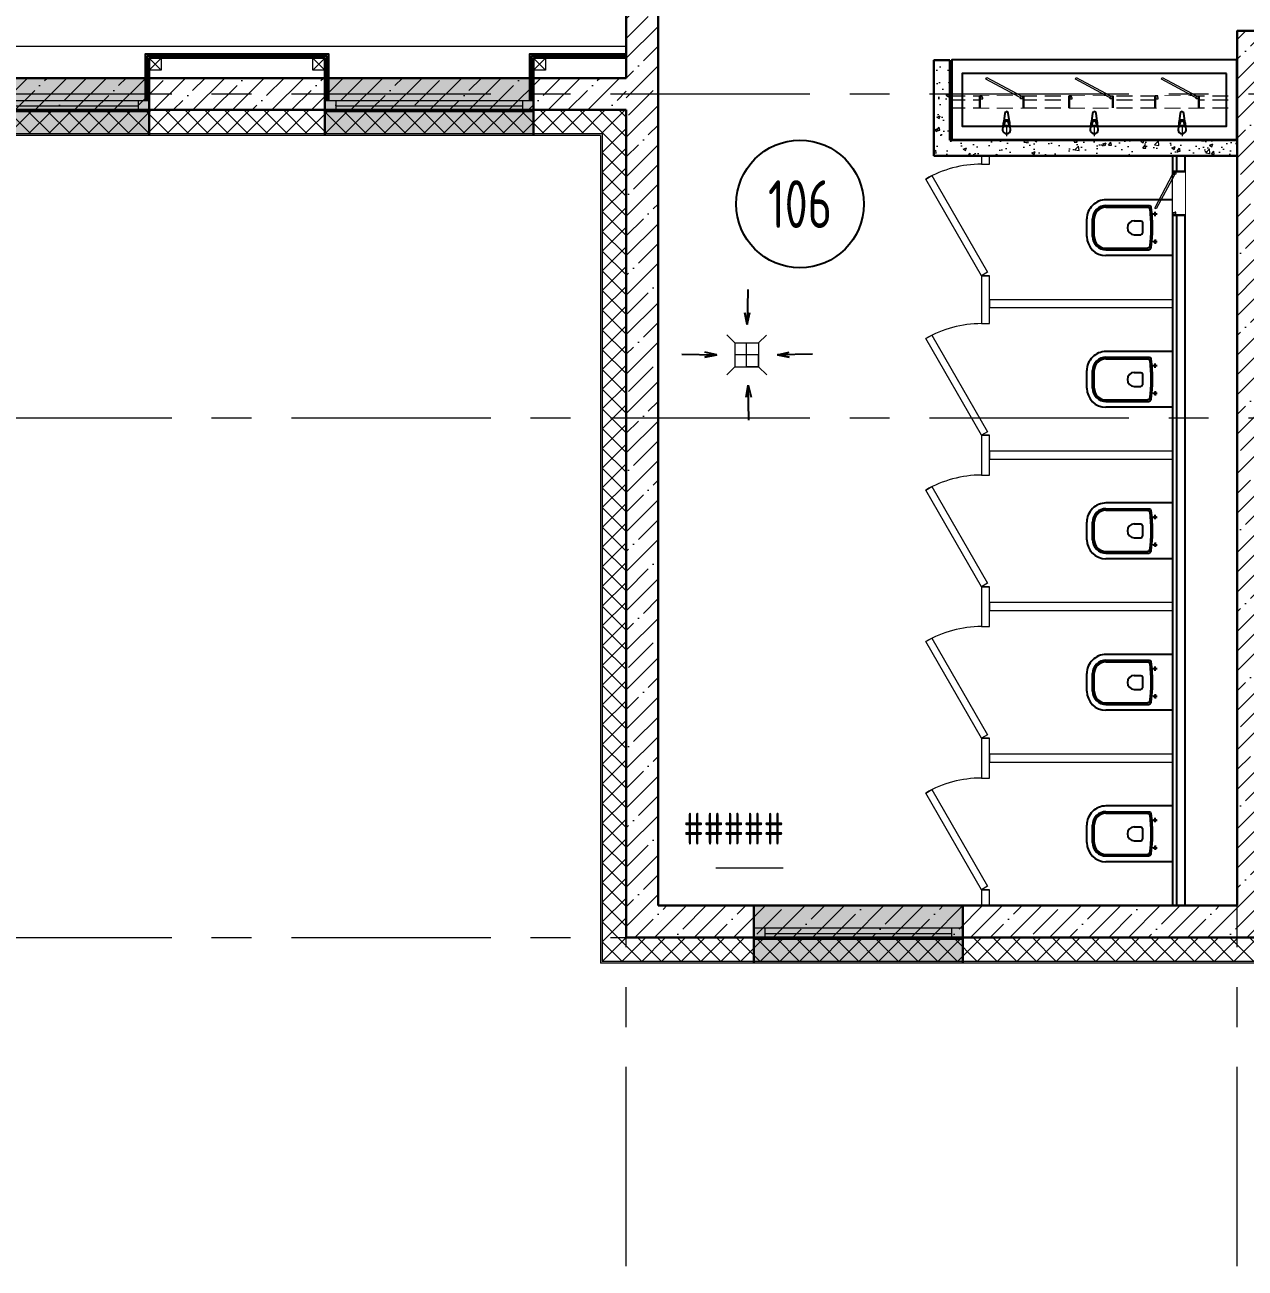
# Model space of a CAD drawing. Header units: millimetres. Extents: x -4447806 to 13389969, y -2188499 to 852203.
# Drawn here: x 3801445 to 3809095, y -612713 to -604916 of the extents above; entities that cross this region are included whole.
import ezdxf
from ezdxf import colors
from ezdxf.entities.mleader import LeaderData, LeaderLine
from ezdxf.enums import TextEntityAlignment as Align
from ezdxf.math import Vec2, Vec3

# ---------------------------------------------------------------- set-up
doc = ezdxf.new("R2010")
doc.units = ezdxf.units.MM
doc.set_wipeout_variables(frame=1)
doc.linetypes.add('ADSK_Штриховая_ш2 п1', pattern=[3, 2, -1])
doc.linetypes.add('CENTER', pattern=[2, 1.25, -0.25, 0.25, -0.25])
for name, color, linetype, lineweight in [('_0', 250, 'Continuous', 9), ('АР_Двери', 175, 'Continuous', 18), ('АР_Маркер экспликации', 239, 'Continuous', 13), ('АР_Навесной фасад', 147, 'Continuous', 5), ('АР_Номер помещения', 1, 'Continuous', 25), ('АР_Окна БЛОК', 250, 'Continuous', 13), ('АР_Оси', 195, 'Continuous', 9), ('АР_Отметки', 250, 'Continuous', 15), ('АР_Перегородки газоблок', 165, 'Continuous', 30), ('АР_Перегородки газоблок_Штрих', 165, 'Continuous', 5), ('АР_Перегородки сантехнические', 216, 'Continuous', 9), ('АР_Подоконники', 163, 'Continuous', 9), ('АР_Помещения_площадь', 19, 'Continuous', 9), ('АР_Сущ Несущая стена', 216, 'Continuous', 30), ('АР_тонкая линия', 250, 'Continuous', 0), ('АР_Утеплитель', 250, 'Continuous', 9), ('АР_Штриховка монолит', 250, 'Continuous', 9)]:
    doc.layers.add(name, color=color, linetype=linetype, lineweight=lineweight)
for name, color, linetype in [('ТХ_ВК_оборуд.ТХ', 250, 'Continuous'), ('ТХ_ВК_трапы', 5, 'Continuous'), ('ТХ_сантехника', 253, 'Continuous')]:
    doc.layers.add(name, color=color, linetype=linetype)
doc.styles.add('ISOCPEUR', font='isocpeur.ttf', dxfattribs={"width": 0.7})
doc.styles.get("Standard").update_dxf_attribs({"font": 'arial.ttf'})

# ---------------------------------------------------------------- blocks, each defined once
blk = doc.blocks.new('*U214')
for p, q in [((0, 0), (0, -50)), ((700, 0), (700, -50))]:
    blk.add_line(p, q)
blk.add_lwpolyline([(0, 0), (606.2, 350), (628.1, 312.1), (21.9, -37.9)], close=True)
blk.add_arc((0, 0), 700, 0, 30)
blk = doc.blocks.new('*U280')
at = {"layer": 'АР_Номер помещения', "color": 7}
blk.add_circle((-15836.9, 5805.4), 400, dxfattribs=at)
at = {"layer": 'АР_Помещения_площадь', "color": 7}
blk.add_line((-15942.6, 1641.5), (-16365, 1641.5), dxfattribs=at)
at = {"color": 7, "style": 'ISOCPEUR', "width": 0.7, "flags": 1}
blk.add_attdef('КАТЕГОРИЯ', (-499.2, -2092.2), '', height=250, dxfattribs=at)
at = {"layer": 'АР_Номер помещения', "color": 7, "style": 'ISOCPEUR', "width": 0.7}
blk.add_attdef('НОМЕР_ПОМЕЩЕНИЯ', text='', height=300, dxfattribs=at).set_placement((-15836.9, 5805.4), align=Align.MIDDLE_CENTER)
at = {"layer": 'АР_Помещения_площадь', "color": 7, "style": 'ISOCPEUR', "width": 0.7}
blk.add_attdef('ПЛОЩАДЬ_ПОМЕЩЕНИЯ', text='', height=200, dxfattribs=at).set_placement((-15937.8, 1888), align=Align.MIDDLE_RIGHT)
at = {"layer": 'АР_Помещения_площадь', "color": 7, "lineweight": 30, "width": 0.7, "flags": 104}
blk.add_attdef('ИМЯ_ПОМЕЩЕНИЯ', text='', height=100, dxfattribs=at).set_placement((157.6, 1217.1), align=Align.MIDDLE_CENTER)
blk = doc.blocks.new('Из_буфера31843')
for p, q in [((365.8, 166.1), (359.2, 113.1)), ((394.6, 113.1), (388, 166.1)), ((915.8, 166.1), (909.2, 113.1)), ((944.6, 113.1), (938, 166.1)), ((1465.7, 166.1), (1459.1, 113.1)), ((1494.5, 113.1), (1487.9, 166.1)), ((355.9, 103.6), (351.9, 61.7)), ((363.3, 86.6), (363.3, 101.5)), ((390.5, 86.6), (363.3, 86.6)), ((390.5, 101.5), (390.5, 86.6)), ((401.9, 61.7), (397.9, 103.6)), ((905.9, 103.6), (901.9, 61.7)), ((913.3, 86.6), (913.3, 101.5)), ((940.5, 86.6), (913.3, 86.6)), ((940.5, 101.5), (940.5, 86.6)), ((951.9, 61.7), (947.9, 103.6)), ((1455.8, 103.6), (1451.8, 61.7)), ((1463.2, 86.6), (1463.2, 101.5)), ((1490.4, 86.6), (1463.2, 86.6)), ((1490.4, 101.5), (1490.4, 86.6)), ((1501.8, 61.7), (1497.8, 103.6))]:
    blk.add_line(p, q)
at = {"lineweight": 13, "ltscale": 500}
for p, q in [((376.9, 85), (376.9, 22.5)), ((926.9, 85), (926.9, 22.5)), ((1476.9, 85), (1476.9, 22.5))]:
    blk.add_line(p, q, dxfattribs=at)
for points in [[(1819.9, 500), (33.9, 500), (33.9, 0), (1819.9, 0)], [(1754.9, 415), (98.9, 415), (98.9, 85), (1754.9, 85)]]:
    blk.add_lwpolyline(points, close=True)
for centre, major_axis, start_param, end_param in [((376.9, 164.7), (-7.91, 7.91), 4.051589, 6.943986), ((926.9, 164.7), (-7.91, 7.91), 4.051589, 6.943986), ((1476.8, 164.7), (-7.91, 7.91), 4.051589, 6.943986), ((376.9, 101.7), (-14.9, -14.9), -1.35736, -0.875625), ((376.9, 101.7), (-14.9, 14.9), 4.498953, 6.496621), ((376.9, 101.5), (-9.62, 9.62), 3.926991, 7.068583), ((376.9, 101.7), (-14.9, 14.9), 4.017217, 4.498953), ((926.9, 101.7), (-14.9, -14.9), -1.35736, -0.875625), ((926.9, 101.7), (-14.9, 14.9), 4.498953, 6.496621), ((926.9, 101.5), (-9.62, 9.62), 3.926991, 7.068583), ((926.9, 101.7), (-14.9, 14.9), 4.017217, 4.498953), ((1476.8, 101.7), (-14.9, -14.9), -1.35736, -0.875625), ((1476.8, 101.7), (-14.9, 14.9), 4.498953, 6.496621), ((1476.8, 101.5), (-9.62, 9.62), 3.926991, 7.068583), ((1476.8, 101.7), (-14.9, 14.9), 4.017217, 4.498953), ((376.9, 61.7), (-17.7, -17.7), -0.785398, 2.356194), ((926.9, 61.7), (-17.7, -17.7), -0.785398, 2.356194), ((1476.8, 61.7), (-17.7, -17.7), -0.785398, 2.356194)]:
    blk.add_ellipse(centre, major_axis=major_axis, ratio=1, start_param=start_param, end_param=end_param)
blk = doc.blocks.new('унитаз поликлиники')
for p, q in [((0, 175), (0, -175)), ((0, 175), (420, 175)), ((125.6, 86.7), (99.5, 86.7)), ((112.4, 73.1), (112.4, 100.2)), ((420, 138.7), (149.6, 138.7)), ((420, 129), (156.8, 128.7)), ((191.9, -33.7), (191.9, 33.7)), ((242.4, 43.7), (201.9, 43.7)), ((494, 57.1), (494, -57.1)), ((504, 55), (504, -55)), ((540, 55), (540, -55)), ((112.3, -73), (112.3, -100.1)), ((242.4, -43.7), (201.9, -43.7)), ((125.5, -86.5), (99.4, -86.5)), ((420, -139), (147.9, -138.7)), ((420, -129), (155.2, -128.7)), ((0, -175), (420, -175))]:
    blk.add_line(p, q)
for centre, radius, start, end in [((420, 55), 120, 0, 90), ((420.5, 55.2), 83.5, 359.86187, 90.33349), ((420, 55), 74, 0, 90), ((242.4, 0), 43.7, 270, 90), ((420, -55), 120, 270, 0), ((420, -55), 84, 270, 0), ((420, -55), 74, 270, 358.40182)]:
    blk.add_arc(centre, radius, start, end)
at = {"extrusion": (0, 0, -1)}
for centre, major_axis, ratio, start_param, end_param in [((112.4, 86.8), (3.55, 3.55), 1, 5.504025, 11.78721), ((1158.1, 0), (-731, -726.4), 0.993775, 0.659849, 0.910919), ((984.1, 0), (-23.4, -941.4), 0.89728, 1.422258, 1.677847), ((149.5, 127.3), (-5.6, -10.5), 0.821373, 1.269211, 2.570669), ((154.4, 119.8), (-5.61, -7.72), 0.798093, 1.232924, 2.686723), ((201.9, -33.5), (4.12, -9.49), 0.964797, 0.42926, 1.943413), ((147.9, -127.5), (5.4, -10.4), 0.836443, 0.56114, 1.877577), ((155.2, -117.5), (5.3, -10.4), 0.842984, 0.549902, 1.8819)]:
    blk.add_ellipse(centre, major_axis=major_axis, ratio=ratio, start_param=start_param, end_param=end_param, dxfattribs=at)
for centre, major_axis, ratio, start_param, end_param in [((201.9, 33.5), (4.12, 9.49), 0.964797, 0.42926, 1.943413), ((112.3, -86.6), (3.54, -3.55), 1, 5.504025, 11.78721)]:
    blk.add_ellipse(centre, major_axis=major_axis, ratio=ratio, start_param=start_param, end_param=end_param)
blk = doc.blocks.new('_DotSmall')
at = {"color": 0, "linetype": 'ByBlock', "const_width": 0.5}
blk.add_lwpolyline([(-0.0625, 0, 1), (0.0625, 0, 1)], format="xyb", close=True, dxfattribs=at)
blk = doc.blocks.new('A$Ce02d65bd')
at = {"ltscale": 100}
for points in [[(0, 0), (0, 75), (75, 75), (75, 0), (0, 0)], [(0, 0), (75, 75)], [(0, 75), (75, 0)]]:
    blk.add_lwpolyline(points, dxfattribs=at)
blk = doc.blocks.new('Трап ТХ')
at = {"layer": 'ТХ_ВК_трапы', "color": 5, "lineweight": 0}
for p, q in [((305243.2, -196674.3), (305292.9, -196724.5)), ((305491.2, -196675.5), (305442.2, -196724.5)), ((305292.9, -196724.5), (305292.9, -196874.5)), ((305292.9, -196724.5), (305442.2, -196724.5)), ((305367.6, -196874.5), (305367.6, -196724.5)), ((305442.2, -196724.5), (305442.2, -196874.5)), ((305442.2, -196799.5), (305292.9, -196799.5)), ((305442.2, -196874.5), (305442.2, -196799.5)), ((305243.2, -196924.3), (305292.9, -196874.5)), ((305292.9, -196874.5), (305442.2, -196874.5)), ((305442.2, -196874.5), (305367.6, -196874.5)), ((305493.2, -196925.5), (305442.2, -196874.5))]:
    blk.add_line(p, q, dxfattribs=at)
blk = doc.blocks.new('A$C985b353d')
at = {"layer": 'ТХ_ВК_трапы', "ltscale": 100}
for p, q in [((6.4, 408.7), (2.2, 189.2)), ((2.2, 189.2), (-11.2, 263.5)), ((-11.2, 263.5), (2.2, 189.2)), ((2.2, 189.2), (19.8, 264.3)), ((-407.4, 3.3), (-187.9, -0.9)), ((-187.9, -0.9), (-263, 16.7)), ((192.3, -0.9), (267.4, 16.7)), ((411.8, 3.3), (192.3, -0.9)), ((-187.9, -0.9), (-262.2, -14.3)), ((-262.2, -14.3), (-187.9, -0.9)), ((192.3, -0.9), (266.6, -14.3)), ((266.6, -14.3), (192.3, -0.9)), ((9.7, -190.8), (-3.8, -265.2)), ((-3.8, -265.2), (9.7, -190.8)), ((13.8, -410.3), (9.7, -190.8)), ((9.7, -190.8), (27.3, -265.9))]:
    blk.add_line(p, q, dxfattribs=at)
blk = doc.blocks.new('*U552')
at = {"true_color": 0xffffff}
h = blk.add_hatch(color=7, dxfattribs=at)
h.dxf.hatch_style = 1
h.paths.add_polyline_path([(-1310, -140), (0, -140), (0, 220), (-1310, 220)])
at = {"lineweight": 30}
for p, q in [((-1310, -140), (-1310, 220)), ((0, -140), (0, 220))]:
    blk.add_line(p, q, dxfattribs=at)
for p, q in [((0, 220), (-1310, 220)), ((-1310, 70), (0, 70)), ((-1310, 0), (0, 0)), ((-1240, 0), (-1240, 70)), ((-1240, 35), (-70, 35)), ((-70, 0), (-70, 70)), ((-1310, -140), (0, -140)), ((-1310, -140), (-1310, -140)), ((-1310, -140), (-1310, -140)), ((0, -140), (0, -140)), ((0, -140), (0, -140))]:
    blk.add_line(p, q)
blk = doc.blocks.new('*U718')
at = {"color": 7}
blk.add_wipeout([(-565, 60), (445, 60), (445, -218), (-565, -218)], dxfattribs=at)
for p, q in [((-530, 60), (-565, 60)), ((-550, 60), (-550, -10)), ((-550, -10), (-550, 60)), ((-510, 60), (-530, 60)), ((-510, 20), (-510, 60)), ((-500, 20), (-510, 20)), ((-500, -10), (-500, 20)), ((380, -10), (380, 20)), ((380, 20), (390, 20)), ((390, 20), (390, 60)), ((390, 60), (410, 60)), ((410, 60), (445, 60)), ((430, 60), (430, -10)), ((430, -10), (430, 60)), ((-565, -10), (-530, -10)), ((-530, -10), (-500, -10)), ((410, -10), (380, -10)), ((445, -10), (410, -10))]:
    blk.add_line(p, q)
at = {"lineweight": 30}
for p, q in [((-565, 60), (-565, -218)), ((445, 60), (445, -218))]:
    blk.add_line(p, q, dxfattribs=at)
blk.add_lwpolyline([(389, 60), (370, 25), (-424, 448), (-406, 483)], close=True)

msp = doc.modelspace()

# ---------------------------------------------------------------- hatches: boundary and pattern name
at = {"layer": 'АР_Перегородки газоблок_Штрих', "ltscale": 100}
h = msp.add_hatch(dxfattribs=at)
h.set_pattern_fill('AR-CONC', color=256, scale=30)
h.set_pattern_definition([(50, (3969483.65, -672094.8), (215.17805, -18.82564), [22.5, -247.5]), (355, (3969483.65, -672094.8), (-41.6254, 225.65764), [18, -198]), (100.45144, (3969501.59, -672096.37), (173.55265, 206.832), [19.12206, -210.34263]), (46.1842, (3969483.65, -672034.8), (320.1724, -49.6558), [33.75, -371.25]), (96.63564, (3969510.34, -672038.94), (280.3986, 292.2356), [28.6831, -315.5141]), (351.18416, (3969483.65, -672034.8), (280.3986, 292.2356), [27, -297]), (21, (3969513.65, -672049.8), (179.07212, -120.78567), [22.5, -247.5]), (326, (3969513.65, -672049.8), (72.9946, 217.545), [18, -198]), (71.45144, (3969528.58, -672059.86), (252.06671, 96.75935), [19.12206, -210.34263]), (37.5, (3969483.654, -672094.8), (3.647957, 99.868156), [0, -195.6, 0, -201, 0, -198.75]), (7.5, (3969483.65, -672094.8), (78.92086, 118.323514), [0, -114.6, 0, -191.1, 0, -75.75]), (327.5, (3969416.754, -672094.8), (160.14673, -6.76646), [0, -75, 0, -234, 0, -310.5]), (317.5, (3969386.75, -672094.8), (174.95585, 30.0315), [0, -97.5, 0, -155.4, 0, -220.5])])
h.paths.add_polyline_path([(3809044.801, -605637.865), (3807243.801, -605637.865), (3807243.801, -605137.865), (3807143.801, -605137.865), (3807143.801, -605737.865), (3808642.605, -605737.865), (3808642.557, -605738.968), (3808742.557, -605738.968), (3808742.557, -605737.865), (3809044.801, -605737.865)])
h = msp.add_hatch(dxfattribs=at)
h.set_pattern_fill('AR-CONC', color=256, scale=30)
h.set_pattern_definition([(50, (3699607.34, -672094.8), (215.17805, -18.82564), [22.5, -247.5]), (355, (3699607.34, -672094.8), (-41.6254, 225.65764), [18, -198]), (100.45144, (3699625.27, -672096.37), (173.55265, 206.832), [19.12206, -210.34263]), (46.1842, (3699607.34, -672034.8), (320.1724, -49.6558), [33.75, -371.25]), (96.63564, (3699634.02, -672038.94), (280.3986, 292.2356), [28.6831, -315.5141]), (351.18416, (3699607.34, -672034.8), (280.3986, 292.2356), [27, -297]), (21, (3699637.34, -672049.8), (179.07212, -120.78567), [22.5, -247.5]), (326, (3699637.34, -672049.8), (72.9946, 217.545), [18, -198]), (71.45144, (3699652.27, -672059.86), (252.0667, 96.75935), [19.12206, -210.34263]), (37.5, (3699607.34, -672094.8), (3.647957, 99.868156), [0, -195.6, 0, -201, 0, -198.75]), (7.5, (3699607.34, -672094.8), (78.92086, 118.32351), [0, -114.6, 0, -191.1, 0, -75.75]), (327.5, (3699540.44, -672094.8), (160.14673, -6.76646), [0, -75, 0, -234, 0, -310.5]), (317.5, (3699510.44, -672094.8), (174.95585, 30.0315), [0, -97.5, 0, -155.4, 0, -220.5])])
h.paths.add_polyline_path([(3809044.801, -605637.865), (3807243.801, -605637.865), (3807243.801, -605137.865), (3807143.801, -605137.865), (3807143.801, -605737.865), (3808737.557, -605737.865), (3809044.801, -605737.865)])
at = {"layer": 'АР_Утеплитель', "ltscale": 100}
h = msp.add_hatch(dxfattribs=at)
h.set_pattern_fill('ANSI37', color=256, scale=700)
h.set_pattern_definition([(45, (3805064.8, -610789.115), (-61.87184, 61.87184), []), (135, (3805064.8, -610789.115), (-61.87184, -61.87184), [])])
h.paths.add_polyline_path([(3813094.801, -613397.786), (3812944.801, -613397.786), (3812944.801, -614929.115), (3813094.801, -614929.115)], flags=17)
h.paths.add_polyline_path([(3811049.801, -589259.115), (3811049.801, -589409.115), (3811752.258, -589409.115), (3811752.258, -589259.395)])
h.paths.add_polyline_path([(3805664.801, -585444.115), (3805664.801, -585294.115), (3803894.801, -585294.115), (3803894.801, -585444.115)])
h.paths.add_polyline_path([(3805664.801, -585294.115), (3805664.801, -585444.115), (3809344.801, -585444.115), (3809344.801, -589409.115), (3809534.801, -589409.115), (3809534.801, -589259.115), (3809494.801, -589259.115), (3809494.801, -585294.115)])
h.paths.add_polyline_path([(3784601.015, -585444.115), (3784601.015, -585294.115), (3784034.95, -585294.122), (3784034.95, -585444.122)])
h.paths.add_polyline_path([(3774959.618, -582994.115), (3775109.618, -582994.115), (3775109.618, -580949.115), (3774959.618, -580949.115)])
h.paths.add_polyline_path([(3826344.802, -610102.717), (3826194.802, -610102.717), (3826194.785, -616989.115), (3813094.801, -616989.115), (3813094.801, -615329.115), (3812944.801, -615329.115), (3812944.801, -617139.115), (3826344.785, -617139.115)])
h.paths.add_polyline_path([(3826194.803, -610102.717), (3826344.803, -610102.717), (3826344.806, -609137.401), (3826194.806, -609137.401)])
h.paths.add_polyline_path([(3772660.154, -569175.297), (3772509.154, -569175.297), (3772509.618, -569719.115), (3775639.618, -569719.115), (3775639.618, -572649.115), (3778759.774, -572649.115), (3778759.774, -573279.115), (3778909.774, -573279.115), (3778909.774, -572499.115), (3775789.618, -572499.115), (3775789.618, -569569.115), (3772659.618, -569569.115)])
h.paths.add_polyline_path([(3796776.297, -605599.115), (3796776.297, -605456.119), (3805214.801, -605449.115), (3805214.801, -610639.115), (3813094.801, -610639.115), (3813094.801, -613397.786), (3812944.801, -613397.786), (3812944.801, -610789.115), (3805064.801, -610789.115), (3805064.801, -605599.115)])
h.paths.add_polyline_path([(3819844.897, -602044.115), (3819994.801, -602044.115), (3819994.425, -595164.115), (3819844.637, -595164.115)])
h.paths.add_polyline_path([(3819994.801, -602044.115), (3819844.893, -602044.115), (3819844.854, -604644.115), (3819994.801, -604644.115)])
h.paths.add_polyline_path([(3775678.016, -580819.115), (3775678.016, -580669.115), (3774959.618, -580669.115), (3774959.618, -580949.115), (3775109.618, -580949.115), (3775109.618, -580819.115)])
h.paths.add_polyline_path([(3775678.016, -580669.115), (3775678.017, -580819.115), (3778909.774, -580819.115), (3778909.774, -574979.115), (3778759.774, -574979.115), (3778759.774, -580669.115)])
h.paths.add_polyline_path([(3782484.871, -585444.115), (3782484.872, -585294.115), (3775109.618, -585294.115), (3775109.618, -584694.115), (3774959.618, -584694.115), (3774959.618, -585444.115)])
h.paths.add_polyline_path([(3801274.945, -585294.122), (3801274.955, -585444.122), (3803894.801, -585444.115), (3803894.801, -585294.115)])
h.paths.add_polyline_path([(3799604.807, -585444.115), (3799604.795, -585294.115), (3784601.015, -585294.115), (3784601.015, -585444.115)])
h.paths.add_polyline_path([(3772509.654, -567525.297), (3772659.654, -567525.297), (3772659.618, -566368.854), (3772809.618, -566368.854), (3772809.618, -566218.854), (3772509.618, -566218.854)])
h.paths.add_polyline_path([(3772509.618, -569160.297), (3772509.154, -569160.297), (3772659.618, -569160.297)])
h.paths.add_polyline_path([(3822168.631, -607279.115), (3822018.089, -607129.115), (3819994.801, -607129.115), (3819994.801, -606244.115), (3819844.85, -606244.115), (3819844.801, -607279.115)])
h.paths.add_polyline_path([(3825558.636, -607129.116), (3825408.637, -607279.115), (3826194.817, -607279.115), (3826194.812, -608897.401), (3826344.811, -608897.401), (3826344.817, -607129.115)])
h.paths.add_polyline_path([(3819994.801, -592394.115), (3819844.801, -592394.115), (3819844.372, -594014.115), (3819994.372, -594014.115)])
h.paths.add_polyline_path([(3814162.571, -589409.115), (3814162.571, -589259.115), (3812902.344, -589259.115), (3812902.344, -589409.115)])
h.paths.add_polyline_path([(3815312.571, -589259.115), (3815312.571, -589409.115), (3819844.801, -589409.115), (3819844.801, -590794.115), (3819994.801, -590794.115), (3819994.801, -589259.115)])
at = {"layer": 'АР_Штриховка монолит', "ltscale": 100}
h = msp.add_hatch(dxfattribs=at)
h.set_pattern_fill('ANSI35', color=256, scale=700)
h.set_pattern_definition([(45, (2806092, -506889.22), (-123.743687, 123.743687), []), (45, (2806215.74, -506889.22), (-123.743687, 123.743687), [218.75, -43.75, 0, -43.75])])
h.paths.add_polyline_path([(3813094.801, -610439.115), (3809344.801, -610439.115), (3809344.801, -604953.434), (3809044.801, -604953.434), (3809044.801, -610439.115), (3805414.801, -610439.115), (3805414.801, -603652.856), (3809044.801, -603652.856), (3809044.801, -603823.437), (3809344.801, -603823.437), (3809344.802, -603492.854), (3809224.873, -603492.812), (3809224.867, -601099.071), (3809344.801, -601099.115), (3809344.801, -600186.633), (3809044.801, -600186.633), (3809044.801, -600899.115), (3807856.386, -600899.104), (3807856.386, -601099.115), (3809224.87, -601099.071), (3809224.87, -603492.812), (3805414.801, -603492.856), (3805414.801, -601099.115), (3807870.247, -601099.115), (3807870.247, -600899.104), (3805414.801, -600899.11), (3805414.801, -600111.633), (3805214.801, -600111.633), (3805214.801, -600899.115), (3801570.865, -600899.125), (3801570.865, -601099.125), (3805214.801, -601099.115), (3805214.801, -610639.115), (3813094.801, -610639.115)])
h = msp.add_hatch(dxfattribs=at)
h.set_pattern_fill('ANSI35', color=256, scale=700)
h.set_pattern_definition([(45, (2814341.71, -506889.22), (-123.743687, 123.743687), []), (45, (2814465.46, -506889.22), (-123.743687, 123.743687), [218.75, -43.75, 0, -43.75])])
h.paths.add_polyline_path([(3805214.801, -605249.115), (3794234.801, -605249.115), (3794234.801, -605449.115), (3805214.801, -605449.115)])

# ---------------------------------------------------------------- linework, layer by layer
for points in [[(3803349.801, -605389.115), (3803349.801, -605099.947), (3802199.801, -605099.947), (3802199.801, -605389.115)], [(3803337.301, -605389.115), (3803337.301, -605112.447), (3802212.301, -605112.447), (3802212.301, -605389.115)], [(3803324.801, -605369.46), (3803324.801, -605124.947), (3802224.801, -605124.947), (3802224.801, -605331.872)], [(3805214.801, -605099.947), (3804609.801, -605099.947), (3804609.801, -605389.115)], [(3805214.801, -605112.447), (3804622.301, -605112.447), (3804622.301, -605389.115)], [(3805214.801, -605124.947), (3804634.801, -605124.947), (3804634.801, -605331.872)]]:
    msp.add_lwpolyline(points)
at = {"layer": 'АР_Навесной фасад', "ltscale": 100}
for p, q in [((3805064.801, -605599.115), (3796776.297, -605599.115)), ((3805054.801, -605609.115), (3796776.297, -605609.115)), ((3805054.801, -605609.115), (3805054.801, -610799.115)), ((3805064.801, -605599.115), (3805064.801, -610789.115)), ((3812934.801, -610799.115), (3805054.801, -610799.115)), ((3812944.801, -610789.115), (3805064.801, -610789.115))]:
    msp.add_line(p, q, dxfattribs=at)
at = {"layer": 'АР_Оси', "linetype": 'CENTER', "ltscale": 1000}
for p, q in [((3805214.801, -618700.387), (3805214.801, -584392.909)), ((3809044.801, -618700.387), (3809044.801, -584876.106)), ((3745116.045, -605349.115), (3828713.21, -605349.115)), ((3745116.045, -607379.115), (3828713.21, -607379.115)), ((3745116.045, -610639.115), (3828713.21, -610639.115))]:
    msp.add_line(p, q, dxfattribs=at)
at = {"layer": 'АР_Перегородки газоблок', "ltscale": 100}
for points in [[(3807143.801, -605737.865), (3807143.801, -605137.865), (3807243.801, -605137.865)], [(3807243.801, -605637.865), (3807243.801, -605137.865)], [(3807243.801, -605637.865), (3809044.801, -605637.865)], [(3808742.557, -605737.865), (3807143.801, -605737.865)], [(3809044.801, -605737.865), (3808742.557, -605737.865)]]:
    msp.add_lwpolyline(points, dxfattribs=at)
at = {"layer": 'АР_Перегородки газоблок', "color": 0, "lineweight": 25, "ltscale": 100}
for points in [[(3808642.557, -610439.115), (3808642.557, -605737.865)], [(3808667.557, -610439.115), (3808667.557, -605737.865)], [(3808717.085, -605737.865), (3808717.085, -610439.115)]]:
    msp.add_lwpolyline(points, dxfattribs=at)
at = {"layer": 'АР_Перегородки сантехнические', "lineweight": 0}
for points in [[(3807442.557, -605789.115), (3807492.557, -605789.115), (3807492.557, -605739.115), (3807442.557, -605739.115)], [(3807442.557, -606789.115), (3807492.557, -606789.115), (3807492.557, -606489.115), (3807442.557, -606489.115)], [(3808642.557, -606689.115), (3808642.557, -606639.115), (3807492.557, -606639.115), (3807492.557, -606689.115)], [(3807442.557, -607739.115), (3807492.557, -607739.115), (3807492.557, -607489.115), (3807442.557, -607489.115)], [(3808642.557, -607639.115), (3808642.557, -607589.115), (3807492.557, -607589.115), (3807492.557, -607639.115)], [(3807442.557, -608689.115), (3807492.557, -608689.115), (3807492.557, -608439.115), (3807442.557, -608439.115)], [(3808642.557, -608589.115), (3808642.557, -608539.115), (3807492.557, -608539.115), (3807492.557, -608589.115)], [(3807442.557, -609639.115), (3807492.557, -609639.115), (3807492.557, -609389.115), (3807442.557, -609389.115)], [(3808642.557, -609539.115), (3808642.557, -609489.115), (3807492.557, -609489.115), (3807492.557, -609539.115)], [(3807442.557, -610439.115), (3807492.557, -610439.115), (3807492.557, -610339.115), (3807442.557, -610339.115)]]:
    msp.add_lwpolyline(points, close=True, dxfattribs=at)
at = {"layer": 'АР_Подоконники', "ltscale": 100}
msp.add_line((3797418.208, -605049.09), (3805214.801, -605049.115), dxfattribs=at)
at = {"layer": 'АР_Сущ Несущая стена', "ltscale": 100}
for p, q in [((3805214.801, -605249.115), (3805214.801, -601099.115)), ((3805414.801, -610439.115), (3805414.801, -603652.856)), ((3809044.801, -604953.434), (3809044.801, -610438.99)), ((3809044.801, -604953.434), (3809344.801, -604953.434)), ((3794236.821, -605249.115), (3805214.801, -605249.115)), ((3794236.821, -605449.115), (3805214.801, -605449.115)), ((3805214.801, -610639.115), (3805214.801, -605449.115)), ((3809044.801, -610439.115), (3805414.801, -610439.115)), ((3813094.801, -610639.115), (3805214.801, -610639.115))]:
    msp.add_line(p, q, dxfattribs=at)
at = {"layer": 'АР_тонкая линия', "linetype": 'ADSK_Штриховая_ш2 п1', "ltscale": 50}
for points in [[(3807239.363, -605385.759), (3809041.636, -605385.807)], [(3807239.363, -605435.759), (3809041.635, -605435.807)], [(3807239.364, -605360.759), (3809041.636, -605360.807)]]:
    msp.add_lwpolyline(points, dxfattribs=at)

# ---------------------------------------------------------------- block references
at = {"layer": '_0', "color": 1, "lineweight": -3, "ltscale": 500, "rotation": 180}
for p in [(3802299.801, -605124.947), (3803324.801, -605124.947), (3804709.801, -605124.947)]:
    msp.add_blockref('A$Ce02d65bd', p, dxfattribs=at)
at = {"layer": 'АР_Двери', "lineweight": 30, "rotation": 90.00000000000001}
for p in [(3807442.557, -606489.115), (3807442.557, -607489.115), (3807442.557, -608439.115), (3807442.557, -609389.115), (3807442.557, -610339.115)]:
    msp.add_blockref('*U214', p, dxfattribs=at)
at = {"layer": 'АР_Маркер экспликации', "color": 7}
ref = msp.add_blockref('*U280', (3822141.217, -611844.918), dxfattribs=at)
ref.add_attrib('НОМЕР_ПОМЕЩЕНИЯ', '106', dxfattribs={"layer": 'АР_Номер помещения', "color": 7, "height": 300, "style": 'ISOCPEUR', "width": 0.7}).set_placement((3806304.359, -606039.54), align=Align.MIDDLE_CENTER)
ref.add_attrib('ПЛОЩАДЬ_ПОМЕЩЕНИЯ', '#####', dxfattribs={"layer": 'АР_Помещения_площадь', "color": 7, "height": 200, "style": 'ISOCPEUR', "width": 0.7}).set_placement((3806203.453, -609956.925), align=Align.MIDDLE_RIGHT)
at = {"layer": 'АР_Окна БЛОК', "xscale": -1, "rotation": 180}
for p in [(3802224.801, -605389.115), (3804634.801, -605389.115), (3807324.801, -610579.115)]:
    msp.add_blockref('*U552', p, dxfattribs=at)
at = {"layer": 'АР_тонкая линия', "ltscale": 500}
msp.add_blockref('A$C985b353d', (3805970.073, -606984.649), dxfattribs=at)
at = {"layer": 'ТХ_ВК_оборуд.ТХ'}
msp.add_blockref('Трап ТХ', (3500602.514, -410185.12), dxfattribs=at)
at = {"layer": 'ТХ_сантехника'}
msp.add_blockref('Из_буфера31843', (3807222.419, -605635.442), dxfattribs=at)
at = {"layer": 'ТХ_сантехника', "rotation": 180}
for p in [(3808642.557, -606187.865), (3808642.557, -607139.115), (3808642.557, -608089.115), (3808642.557, -609039.115), (3808642.557, -609989.115)]:
    msp.add_blockref('унитаз поликлиники', p, dxfattribs=at)

# ---------------------------------------------------------------- leaders
at = {"layer": 'АР_Отметки'}
ml = msp.add_multileader_mtext('Standard', dxfattribs=at)
ml.set_content('{\\W0.8;-2,950}', color=256, style='ISOCPEUR')
ml.set_leader_properties(color=256, linetype='Continuous', lineweight=-1)
ml.set_arrow_properties(name='DOTSMALL')
ml.build(insert=Vec2(0, 0))
ml.multileader.update_dxf_attribs({"has_text_frame": 1, "text_left_attachment_type": 4, "text_right_attachment_type": 4, "dogleg_length": 100, "arrow_head_size": 180})
ctx = ml.context
ctx.base_point, ctx.char_height, ctx.arrow_head_size, ctx.landing_gap_size, ctx.plane_origin = Vec3(3820493.154, -606811.411), 250, 180, 50, Vec3(3820411.761, -608089.53)
ctx.left_attachment, ctx.right_attachment = 4, 4
notes = []
notes.append((ctx, [(0, (0, 0, 0), (0, 0), (1, 0), 1, [])]))
ctx.mtext.insert, ctx.mtext.width, ctx.mtext.defined_height, ctx.mtext.line_spacing_style, ctx.mtext.flow_direction = Vec3(3820543.154, -606478.078), 769.98896, 343.888, 2, 5
ml = msp.add_multileader_mtext('Standard', dxfattribs=at)
ml.set_content('-2,850', color=256, style='ISOCPEUR')
ml.set_leader_properties(color=256, linetype='Continuous', lineweight=-1)
ml.set_arrow_properties(name='DOTSMALL')
ml.build(insert=Vec2(0, 0))
ml.multileader.update_dxf_attribs({"has_text_frame": 1, "text_left_attachment_type": 4, "text_right_attachment_type": 4, "dogleg_length": 100, "arrow_head_size": 180})
ctx = ml.context
ctx.base_point, ctx.char_height, ctx.arrow_head_size, ctx.landing_gap_size, ctx.plane_origin = Vec3(3812176.489, -614547.912, 0.375), 250, 180, 50, Vec3(3813081.247, -615518.169, 0.375)
ctx.left_attachment, ctx.right_attachment = 4, 4
notes.append((ctx, [(0, (0, 0, 0), (0, 0), (1, 0), 1, [])]))
ctx.mtext.insert, ctx.mtext.width, ctx.mtext.defined_height, ctx.mtext.line_spacing_style, ctx.mtext.flow_direction = Vec3(3812226.489, -614214.578, 0.375), 599.19819, 407.468, 2, 5
ml = msp.add_multileader_mtext('Standard', dxfattribs=at)
ml.set_content('-2,850', color=256, style='ISOCPEUR')
ml.set_leader_properties(color=256, linetype='Continuous', lineweight=-1)
ml.set_arrow_properties(name='DOTSMALL')
ml.build(insert=Vec2(0, 0))
ml.multileader.update_dxf_attribs({"has_text_frame": 1, "text_left_attachment_type": 4, "text_right_attachment_type": 4, "dogleg_length": 100, "arrow_head_size": 180})
ctx = ml.context
ctx.base_point, ctx.char_height, ctx.arrow_head_size, ctx.landing_gap_size, ctx.plane_origin = Vec3(3826386.876, -609719.403, 0.375), 250, 180, 50, Vec3(3827328.491, -611072.993, 0.375)
ctx.left_attachment, ctx.right_attachment = 4, 4
notes.append((ctx, [(0, (0, 0, 0), (0, 0), (1, 0), 1, [])]))
ctx.mtext.insert, ctx.mtext.width, ctx.mtext.defined_height, ctx.mtext.line_spacing_style, ctx.mtext.flow_direction = Vec3(3826436.876, -609386.069, 0.375), 599.19819, 407.468, 2, 5
ml = msp.add_multileader_mtext('Standard', dxfattribs=at)
ml.set_content('+12,650', color=256, style='ISOCPEUR')
ml.set_leader_properties(color=256, linetype='Continuous', lineweight=-1)
ml.set_arrow_properties(name='DOTSMALL')
ml.build(insert=Vec2(0, 0))
ml.multileader.update_dxf_attribs({"has_text_frame": 1, "text_left_attachment_type": 4, "text_right_attachment_type": 4, "dogleg_length": 100, "arrow_head_size": 180})
ctx = ml.context
ctx.base_point, ctx.char_height, ctx.arrow_head_size, ctx.landing_gap_size, ctx.plane_origin = Vec3(4173192.858, -616454.571), 250, 180, 50, Vec3(4198428.775, -628077.691)
ctx.left_attachment, ctx.right_attachment = 4, 4
notes.append((ctx, [(0, (0, 0, 0), (0, 0), (1, 0), 1, [])]))
ctx.mtext.insert, ctx.mtext.width, ctx.mtext.line_spacing_style, ctx.mtext.flow_direction = Vec3(4173242.858, -616121.238), 852.69703, 2, 5
ml = msp.add_multileader_mtext('Standard', dxfattribs=at)
ml.set_content('+12,200', color=256, style='ISOCPEUR')
ml.set_leader_properties(color=256, linetype='Continuous', lineweight=-1)
ml.set_arrow_properties(name='DOTSMALL')
ml.build(insert=Vec2(0, 0))
ml.multileader.update_dxf_attribs({"has_text_frame": 1, "text_left_attachment_type": 4, "text_right_attachment_type": 4, "dogleg_length": 100, "arrow_head_size": 180})
ctx = ml.context
ctx.base_point, ctx.char_height, ctx.arrow_head_size, ctx.landing_gap_size, ctx.plane_origin = Vec3(4173192.858, -615870.252), 250, 180, 50, Vec3(4198428.775, -627493.371)
ctx.left_attachment, ctx.right_attachment = 4, 4
notes.append((ctx, [(0, (0, 0, 0), (0, 0), (1, 0), 1, [])]))
ctx.mtext.insert, ctx.mtext.width, ctx.mtext.line_spacing_style, ctx.mtext.flow_direction = Vec3(4173242.858, -615536.919), 852.69703, 2, 5
ml = msp.add_multileader_mtext('Standard', dxfattribs=at)
ml.set_content('+11,900', color=256, style='ISOCPEUR')
ml.set_leader_properties(color=256, linetype='Continuous', lineweight=-1)
ml.set_arrow_properties(name='DOTSMALL')
ml.build(insert=Vec2(0, 0))
ml.multileader.update_dxf_attribs({"has_text_frame": 1, "text_left_attachment_type": 4, "text_right_attachment_type": 4, "dogleg_length": 100, "arrow_head_size": 180})
ctx = ml.context
ctx.base_point, ctx.char_height, ctx.arrow_head_size, ctx.landing_gap_size, ctx.plane_origin = Vec3(4224115.308, -615082.206), 250, 180, 50, Vec3(4249351.225, -627229.733)
ctx.left_attachment, ctx.right_attachment = 4, 4
notes.append((ctx, [(0, (0, 0, 0), (0, 0), (1, 0), 1, [])]))
ctx.mtext.insert, ctx.mtext.rotation, ctx.mtext.width, ctx.mtext.line_spacing_style, ctx.mtext.flow_direction = Vec3(4224165.308, -614748.873), 6.28318531, 852.69703, 2, 5
ml = msp.add_multileader_mtext('Standard', dxfattribs=at)
ml.set_content('+8,000', color=256, style='ISOCPEUR')
ml.set_leader_properties(color=256, linetype='Continuous', lineweight=-1)
ml.set_arrow_properties(name='DOTSMALL')
ml.build(insert=Vec2(0, 0))
ml.multileader.update_dxf_attribs({"has_text_frame": 1, "text_left_attachment_type": 4, "text_right_attachment_type": 4, "dogleg_length": 100, "arrow_head_size": 180})
ctx = ml.context
ctx.base_point, ctx.char_height, ctx.arrow_head_size, ctx.landing_gap_size, ctx.plane_origin = Vec3(4086928.371, -613494.71), 250, 180, 50, Vec3(4111814.34, -625819.264)
ctx.left_attachment, ctx.right_attachment = 4, 4
notes.append((ctx, [(0, (0, 0, 0), (0, 0), (1, 0), 1, [])]))
ctx.mtext.insert, ctx.mtext.rotation, ctx.mtext.width, ctx.mtext.line_spacing_style, ctx.mtext.flow_direction = Vec3(4086978.371, -613161.377), 6.28318531, 852.69703, 2, 5
ml = msp.add_multileader_mtext('Standard', dxfattribs=at)
ml.set_content('%%P0,000', color=256, style='ISOCPEUR')
ml.set_leader_properties(color=256, linetype='Continuous', lineweight=-1)
ml.set_arrow_properties(name='DOTSMALL')
ml.build(insert=Vec2(0, 0))
ml.multileader.update_dxf_attribs({"has_text_frame": 1, "text_left_attachment_type": 4, "text_right_attachment_type": 4, "dogleg_length": 100, "arrow_head_size": 180})
ctx = ml.context
ctx.base_point, ctx.char_height, ctx.arrow_head_size, ctx.landing_gap_size, ctx.plane_origin = Vec3(3974787.854, -606606.833), 250, 180, 50, Vec3(3974706.46, -607874.397)
ctx.left_attachment, ctx.right_attachment = 4, 4
notes.append((ctx, [(0, (0, 0, 0), (0, 0), (1, 0), 1, [])]))
ctx.mtext.insert, ctx.mtext.width, ctx.mtext.line_spacing_style, ctx.mtext.flow_direction = Vec3(3974837.854, -606273.5), 852.69703, 2, 5
for ctx, leaders in notes:
    for number, flags, end, landing, length, lines in leaders:
        leader = LeaderData()
        leader.index, (leader.has_last_leader_line, leader.has_dogleg_vector, leader.attachment_direction) = number, flags
        leader.last_leader_point, leader.dogleg_vector, leader.dogleg_length = Vec3(end), Vec3(landing), length
        for number, points, colour, breaks in lines:
            line = LeaderLine()
            line.index, line.vertices, line.color, line.breaks = number, Vec3.list(points), colors.encode_raw_color(colour), breaks
            leader.lines.append(line)
        ctx.leaders.append(leader)

# ---------------------------------------------------------------- next in the draw order: block references
at = {"layer": 'АР_Двери', "xscale": 0.2701273999331003, "yscale": 0.2701273999331003, "zscale": 0.2701273999331003}
for p, rotation in [((3807584.9, -605376.994), 0.002280706094175932), ((3808145.204, -605376.994), 0.002280706094175932), ((3808684.506, -605377.013), 0.002280706094175932), ((3808658.769, -605955.599), 90.00228070609417)]:
    msp.add_blockref('*U718', p, dxfattribs=dict(at, rotation=rotation))

# ---------------------------------------------------------------- next in the draw order: leaders
at = {"layer": 'АР_Отметки'}
ml = msp.add_multileader_mtext('Standard', dxfattribs=at)
ml.set_content('%%P0,000', color=256, style='ISOCPEUR')
ml.set_leader_properties(color=256, linetype='Continuous', lineweight=-1)
ml.set_arrow_properties(name='DOTSMALL')
ml.build(insert=Vec2(0, 0))
ml.multileader.update_dxf_attribs({"has_text_frame": 1, "text_left_attachment_type": 4, "text_right_attachment_type": 4, "dogleg_length": 100, "arrow_head_size": 180})
ctx = ml.context
ctx.base_point, ctx.char_height, ctx.arrow_head_size, ctx.landing_gap_size, ctx.plane_origin = Vec3(3840107.62, -610096.03, 0), 250, 180, 50, Vec3(3840026.226, -611363.594, 0)
ctx.left_attachment, ctx.right_attachment = 4, 4
notes = []
notes.append((ctx, [(0, (0, 0, 0), (0, 0), (1, 0), 1, [])]))
ctx.mtext.insert, ctx.mtext.width, ctx.mtext.line_spacing_style, ctx.mtext.flow_direction = Vec3(3840157.62, -609762.697, 0), 852.69703, 2, 5
for ctx, leaders in notes:
    for number, flags, end, landing, length, lines in leaders:
        leader = LeaderData()
        leader.index, (leader.has_last_leader_line, leader.has_dogleg_vector, leader.attachment_direction) = number, flags
        leader.last_leader_point, leader.dogleg_vector, leader.dogleg_length = Vec3(end), Vec3(landing), length
        for number, points, colour, breaks in lines:
            line = LeaderLine()
            line.index, line.vertices, line.color, line.breaks = number, Vec3.list(points), colors.encode_raw_color(colour), breaks
            leader.lines.append(line)
        ctx.leaders.append(leader)

doc.saveas('drawing.dxf')
